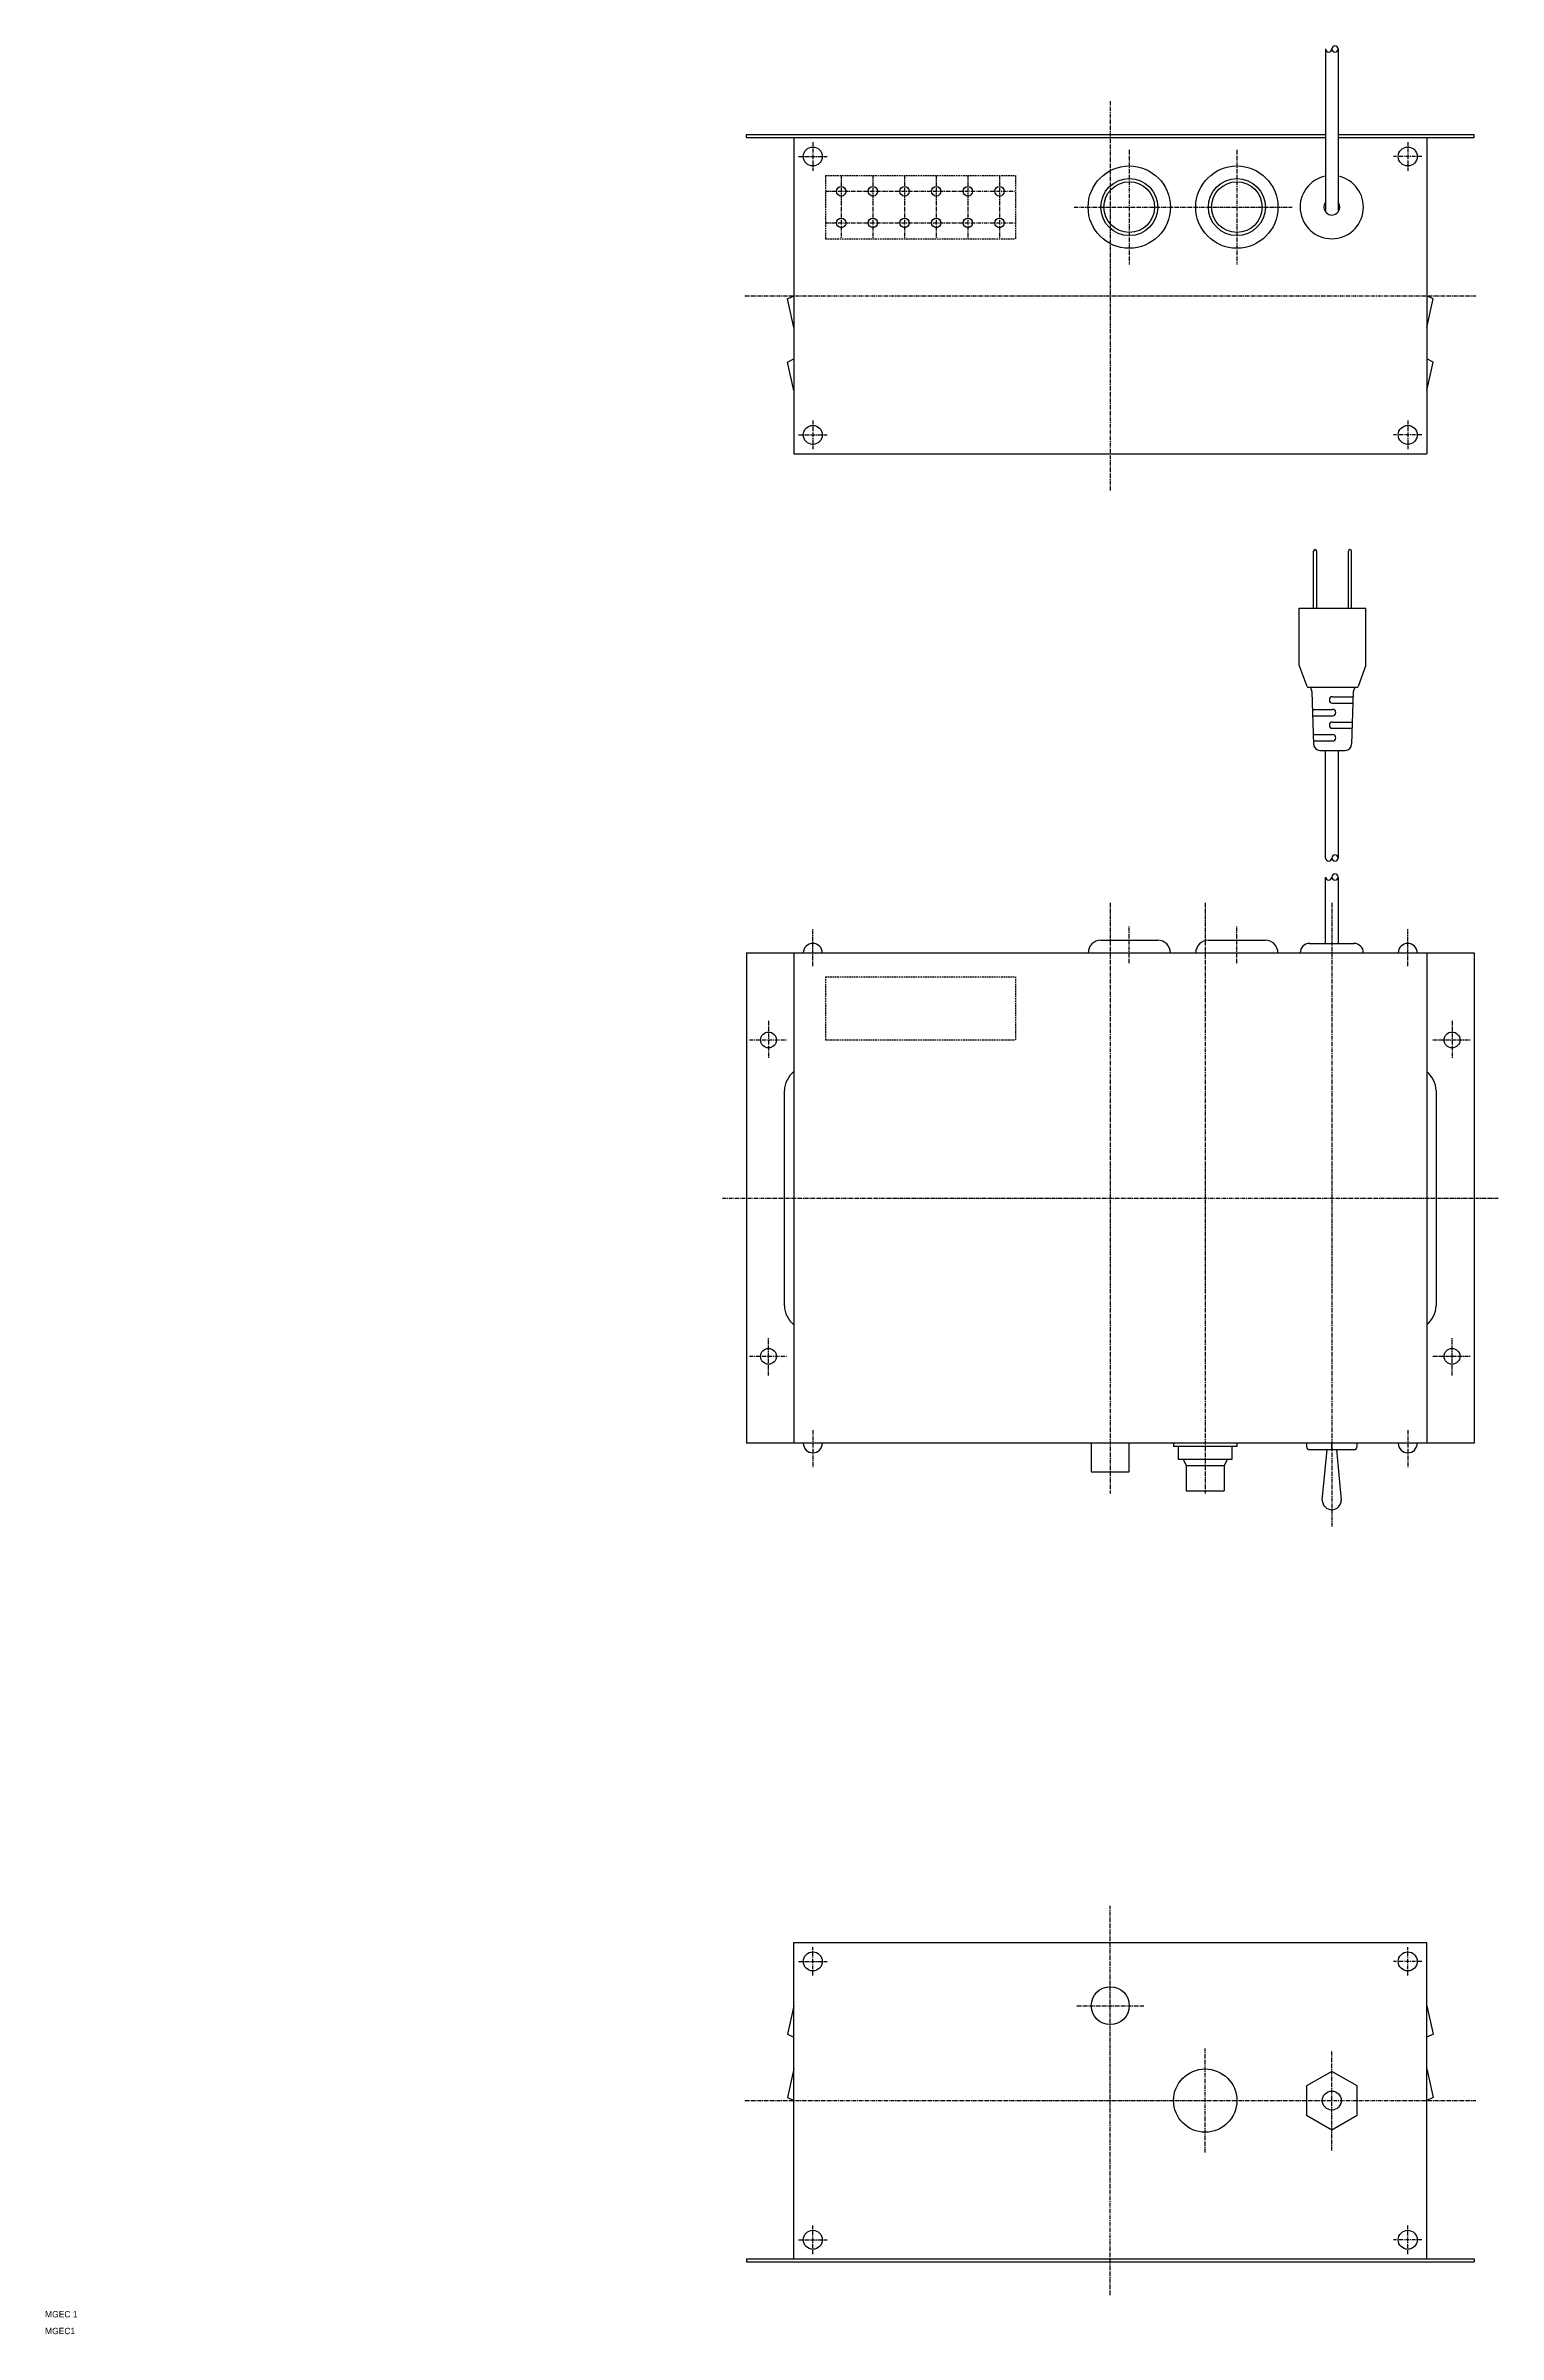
# Model space of a CAD drawing. Extents: x -182 to 547, y 88 to 811.
# Drawn here: x -182 to 277, y 88 to 811 of the extents above; entities that cross this region are included whole.
import ezdxf

# ---------------------------------------------------------------- set-up
doc = ezdxf.new("R2010")
doc.units = 0
doc.linetypes.add('CENTER', pattern=[2, 1.25, -0.25, 0.25, -0.25])
doc.linetypes.add('DASHED', pattern=[0.75, 0.5, -0.25])
doc.layers.get('0').update_dxf_attribs({"linetype": 'CONTINUOUS'})
doc.layers.add('CENTER', color=1, linetype='CENTER')

msp = doc.modelspace()

# ---------------------------------------------------------------- linework, layer by layer
at = {"color": 7, "linetype": 'CONTINUOUS'}
for p, q in [((222.49, 810.31), (222.49, 758.81)), ((226.49, 810.31), (226.49, 758.81)), ((39.49, 783.31), (222.49, 783.31)), ((39.49, 782.31), (39.49, 783.31)), ((39.49, 782.31), (222.49, 782.31)), ((54.49, 782.31), (54.49, 682.31)), ((226.49, 783.31), (269.49, 783.31)), ((226.49, 782.31), (269.49, 782.31)), ((254.49, 782.31), (254.49, 682.31)), ((269.49, 782.31), (269.49, 783.31)), ((52.49, 731.31), (54.49, 732.31)), ((54.49, 722.31), (52.49, 731.31)), ((256.49, 731.31), (254.49, 732.31)), ((254.49, 722.31), (256.49, 731.31)), ((52.49, 711.31), (54.49, 712.31)), ((54.49, 702.31), (52.49, 711.31)), ((256.49, 711.31), (254.49, 712.31)), ((254.49, 702.31), (256.49, 711.31)), ((54.49, 682.31), (254.49, 682.31)), ((218.73, 633.56), (218.73, 651.56)), ((219.73, 633.56), (219.73, 651.56)), ((229.73, 633.56), (229.73, 651.56)), ((230.73, 633.56), (230.73, 651.56)), ((214.23, 633.56), (235.23, 633.56)), ((214.23, 615.56), (214.23, 633.56)), ((235.23, 615.56), (235.23, 633.56)), ((216.66, 608.76), (214.23, 615.56)), ((235.23, 615.56), (232.81, 608.76)), ((216.95, 608.56), (232.52, 608.56)), ((217.73, 608.56), (218.23, 607.06)), ((231.73, 608.56), (231.23, 607.06)), ((218.23, 607.06), (218.73, 590.56)), ((218.4, 601.56), (224.73, 601.56)), ((224.73, 605.56), (231.19, 605.56)), ((224.73, 603.56), (231.13, 603.56)), ((231.23, 607.06), (230.73, 590.56)), ((218.46, 599.56), (224.73, 599.56)), ((218.64, 593.56), (224.73, 593.56)), ((224.73, 597.56), (230.95, 597.56)), ((224.73, 595.56), (230.89, 595.56)), ((218.7, 591.56), (224.73, 591.56)), ((220.73, 588.56), (228.73, 588.56)), ((222.49, 554.56), (222.49, 588.56)), ((226.49, 588.56), (226.49, 554.56)), ((222.49, 527.56), (222.49, 548.56)), ((226.49, 548.56), (226.49, 527.56)), ((151.49, 528.56), (169.49, 528.56)), ((151.49, 528.56), (169.49, 528.56)), ((185.49, 528.56), (203.49, 528.56)), ((185.49, 528.56), (203.49, 528.56)), ((39.49, 524.56), (39.49, 369.56)), ((39.49, 524.56), (269.49, 524.56)), ((54.49, 524.56), (54.49, 369.56)), ((147.49, 524.56), (147.49, 524.56)), ((173.49, 524.56), (173.49, 524.56)), ((181.49, 524.56), (181.49, 524.56)), ((207.49, 524.56), (207.49, 524.56)), ((214.49, 524.56), (214.49, 524.56)), ((217.49, 527.56), (231.49, 527.56)), ((234.49, 524.56), (234.49, 524.56)), ((254.49, 524.56), (254.49, 369.56)), ((269.49, 524.56), (269.49, 369.56)), ((51.49, 481.06), (51.49, 413.06)), ((257.49, 481.06), (257.49, 413.06)), ((269.49, 369.56), (39.49, 369.56)), ((148.49, 369.56), (148.49, 360.56)), ((160.49, 360.56), (160.49, 369.56)), ((174.49, 369.56), (174.49, 368.56)), ((194.49, 369.56), (194.49, 368.56)), ((194.49, 369.56), (194.49, 369.56)), ((216.49, 369.56), (216.49, 368.56)), ((224.49, 367.56), (224.49, 369.56)), ((232.49, 368.56), (232.49, 369.56)), ((194.49, 368.56), (174.49, 368.56)), ((175.99, 368.56), (175.99, 364.56)), ((175.99, 364.56), (192.99, 364.56)), ((177.49, 364.56), (178.49, 362.56)), ((178.49, 362.56), (190.49, 362.56)), ((178.49, 362.56), (178.49, 354.56)), ((191.49, 364.56), (190.49, 362.56)), ((190.49, 362.56), (190.49, 354.56)), ((192.99, 364.56), (192.99, 368.56)), ((217.49, 367.56), (231.49, 367.56)), ((148.49, 360.56), (160.49, 360.56)), ((178.49, 354.56), (190.49, 354.56)), ((54.49, 211.8), (254.49, 211.8)), ((54.49, 111.8), (54.49, 211.8)), ((254.49, 111.8), (254.49, 211.8)), ((54.49, 191.8), (52.49, 182.8)), ((254.49, 191.8), (256.49, 182.8)), ((52.49, 182.8), (54.49, 181.8)), ((256.49, 182.8), (254.49, 181.8)), ((54.49, 171.8), (52.49, 162.8)), ((254.49, 171.8), (256.49, 162.8)), ((52.49, 162.8), (54.49, 161.8)), ((256.49, 162.8), (254.49, 161.8)), ((39.49, 111.8), (269.49, 111.8)), ((39.49, 111.8), (39.49, 110.8)), ((39.49, 110.8), (269.49, 110.8)), ((269.49, 111.8), (269.49, 110.8))]:
    msp.add_line(p, q, dxfattribs=at)
at = {"color": 3, "linetype": 'DASHED'}
for p, q in [((64.49, 770.31), (124.49, 770.31)), ((64.49, 770.31), (64.49, 750.31)), ((124.49, 770.31), (124.49, 750.31)), ((64.49, 750.31), (124.49, 750.31)), ((64.49, 517.06), (124.49, 517.06)), ((64.49, 517.06), (64.49, 497.06)), ((124.49, 517.06), (124.49, 497.06)), ((64.49, 497.06), (124.49, 497.06))]:
    msp.add_line(p, q, dxfattribs=at)
for p, q in [((221.49, 351.56), (222.99, 367.56)), ((225.99, 367.56), (227.49, 351.56))]:
    msp.add_line(p, q)
at = {"color": 7, "linetype": 'CONTINUOUS'}
msp.add_lwpolyline([(216.49, 157.18), (224.49, 152.56), (232.49, 157.18), (232.49, 166.42), (224.49, 171.04), (216.49, 166.42)], close=True, dxfattribs=at)
for centre, radius in [((60.49, 776.31), 3), ((248.49, 776.31), 3), ((69.49, 765.31), 1.5), ((79.49, 765.31), 1.5), ((89.49, 765.31), 1.5), ((99.49, 765.31), 1.5), ((109.49, 765.31), 1.5), ((119.49, 765.31), 1.5), ((160.49, 760.31), 13), ((160.49, 760.31), 9), ((160.49, 760.31), 8), ((194.49, 760.31), 13), ((194.49, 760.31), 9), ((194.49, 760.31), 8), ((69.49, 755.31), 1.5), ((79.49, 755.31), 1.5), ((89.49, 755.31), 1.5), ((99.49, 755.31), 1.5), ((109.49, 755.31), 1.5), ((119.49, 755.31), 1.5), ((60.49, 688.31), 3), ((248.49, 688.31), 3), ((46.49, 497.06), 2.5), ((262.49, 497.06), 2.5), ((46.49, 397.06), 2.5), ((262.49, 397.06), 2.5), ((60.49, 205.8), 3), ((248.49, 205.8), 3), ((154.49, 191.8), 6), ((184.49, 161.8), 10), ((224.49, 161.8), 3), ((60.49, 117.8), 3), ((248.49, 117.8), 3)]:
    msp.add_circle(centre, radius, dxfattribs=at)
for centre, radius, start, end in [((223.49, 810.31), 1, 180, 0), ((225.49, 810.31), 1, 0, 180), ((225.49, 810.31), 1, 180, 0), ((224.49, 760.31), 10, 101.53696, 78.46304), ((224.49, 760.31), 2.5, 143.1301, 36.8699), ((219.23, 651.56), 0.5, 360, 180), ((230.23, 651.56), 0.5, 360, 180), ((216.95, 608.86), 0.3, 199.65382, 270), ((232.52, 608.86), 0.3, 270, 340.34618), ((224.73, 604.56), 1, 90, 270), ((224.73, 600.56), 1, 270, 90), ((224.73, 596.56), 1, 90, 270), ((224.73, 592.56), 1, 270, 90), ((220.73, 590.56), 2, 180, 270), ((228.73, 590.56), 2, 270, 0), ((223.49, 554.56), 1, 180, 0), ((225.49, 554.56), 1, 0, 180), ((225.49, 554.56), 1, 180, 0), ((223.49, 548.56), 1, 180, 0), ((225.49, 548.56), 1, 0, 180), ((225.49, 548.56), 1, 180, 0), ((151.49, 524.56), 4, 90, 180), ((169.49, 524.56), 4, 0, 90), ((185.49, 524.56), 4, 90, 180), ((203.49, 524.56), 4, 0, 90), ((60.49, 524.56), 3, 0, 180), ((217.49, 524.56), 3, 90, 180), ((231.49, 524.56), 3, 0, 90), ((248.49, 524.56), 3, 0, 180), ((59.67, 480.72), 8.18, 129.23858, 177.63132), ((249.32, 480.72), 8.18, 2.36868, 50.76142), ((59.67, 413.39), 8.18, 182.36868, 230.76142), ((249.32, 413.39), 8.18, 309.23858, 357.63132), ((60.49, 369.56), 3, 180, 0), ((248.49, 369.56), 3, 180, 0), ((217.49, 368.56), 1, 180, 270), ((231.49, 368.56), 1, 270, 0)]:
    msp.add_arc(centre, radius, start, end, dxfattribs=at)
msp.add_arc((224.49, 351.56), 3, 180, 0)
at = {"layer": 'CENTER', "color": 1, "linetype": 'CENTER'}
for p, q in [((154.49, 793.85), (154.49, 670.78)), ((55.99, 776.31), (64.99, 776.31)), ((60.49, 780.81), (60.49, 771.81)), ((160.49, 778.45), (160.49, 742.18)), ((194.49, 778.45), (194.49, 742.18)), ((252.99, 776.31), (243.99, 776.31)), ((248.49, 780.81), (248.49, 771.81)), ((69.49, 770.31), (69.49, 750.31)), ((79.49, 770.31), (79.49, 750.31)), ((89.49, 770.31), (89.49, 750.31)), ((99.49, 770.31), (99.49, 750.31)), ((109.49, 770.31), (109.49, 750.31)), ((119.49, 770.31), (119.49, 750.31)), ((64.49, 765.31), (124.49, 765.31)), ((143.03, 760.31), (211.96, 760.31)), ((64.49, 755.31), (124.49, 755.31)), ((38.99, 732.31), (270, 732.31)), ((55.99, 688.31), (64.99, 688.31)), ((60.49, 692.81), (60.49, 683.81)), ((252.99, 688.31), (243.99, 688.31)), ((248.49, 692.81), (248.49, 683.81)), ((154.49, 540.4), (154.49, 353.71)), ((184.49, 540.4), (184.49, 353.71)), ((224.49, 540.4), (224.49, 343.31)), ((60.49, 520.38), (60.49, 532.05)), ((160.49, 521.38), (160.49, 533.05)), ((194.49, 521.38), (194.49, 533.05)), ((248.49, 520.38), (248.49, 532.05)), ((46.49, 503.11), (46.49, 491.12)), ((262.49, 503.11), (262.49, 491.12)), ((40.44, 497.06), (52.43, 497.06)), ((256.44, 497.06), (268.43, 497.06)), ((31.91, 447.06), (277.08, 447.06)), ((46.49, 391), (46.49, 403)), ((262.49, 391), (262.49, 403)), ((40.44, 397.06), (52.43, 397.06)), ((256.44, 397.06), (268.43, 397.06)), ((60.49, 373.73), (60.49, 362.06)), ((248.49, 373.73), (248.49, 362.06))]:
    msp.add_line(p, q, dxfattribs=at)
at = {"layer": 'CENTER'}
for p, q in [((154.49, 100.27), (154.49, 223.33)), ((60.49, 201.3), (60.49, 210.3)), ((248.49, 201.3), (248.49, 210.3)), ((55.99, 205.8), (64.99, 205.8)), ((252.99, 205.8), (243.99, 205.8)), ((143.91, 191.8), (165.08, 191.8)), ((184.49, 145.36), (184.49, 178.24)), ((224.49, 146.02), (224.49, 177.57)), ((38.99, 161.8), (270, 161.8)), ((55.99, 117.8), (64.99, 117.8)), ((60.49, 113.3), (60.49, 122.3)), ((252.99, 117.8), (243.99, 117.8)), ((248.49, 113.3), (248.49, 122.3))]:
    msp.add_line(p, q, dxfattribs=at)

# ---------------------------------------------------------------- texts
at = {"color": 7, "linetype": 'CONTINUOUS'}
for s, p in [('MGEC 1', (-182.11, 93.26)), ('MGEC1', (-182.11, 87.97))]:
    msp.add_text(s, height=2, dxfattribs=at).set_placement(p)

doc.saveas('drawing.dxf')
